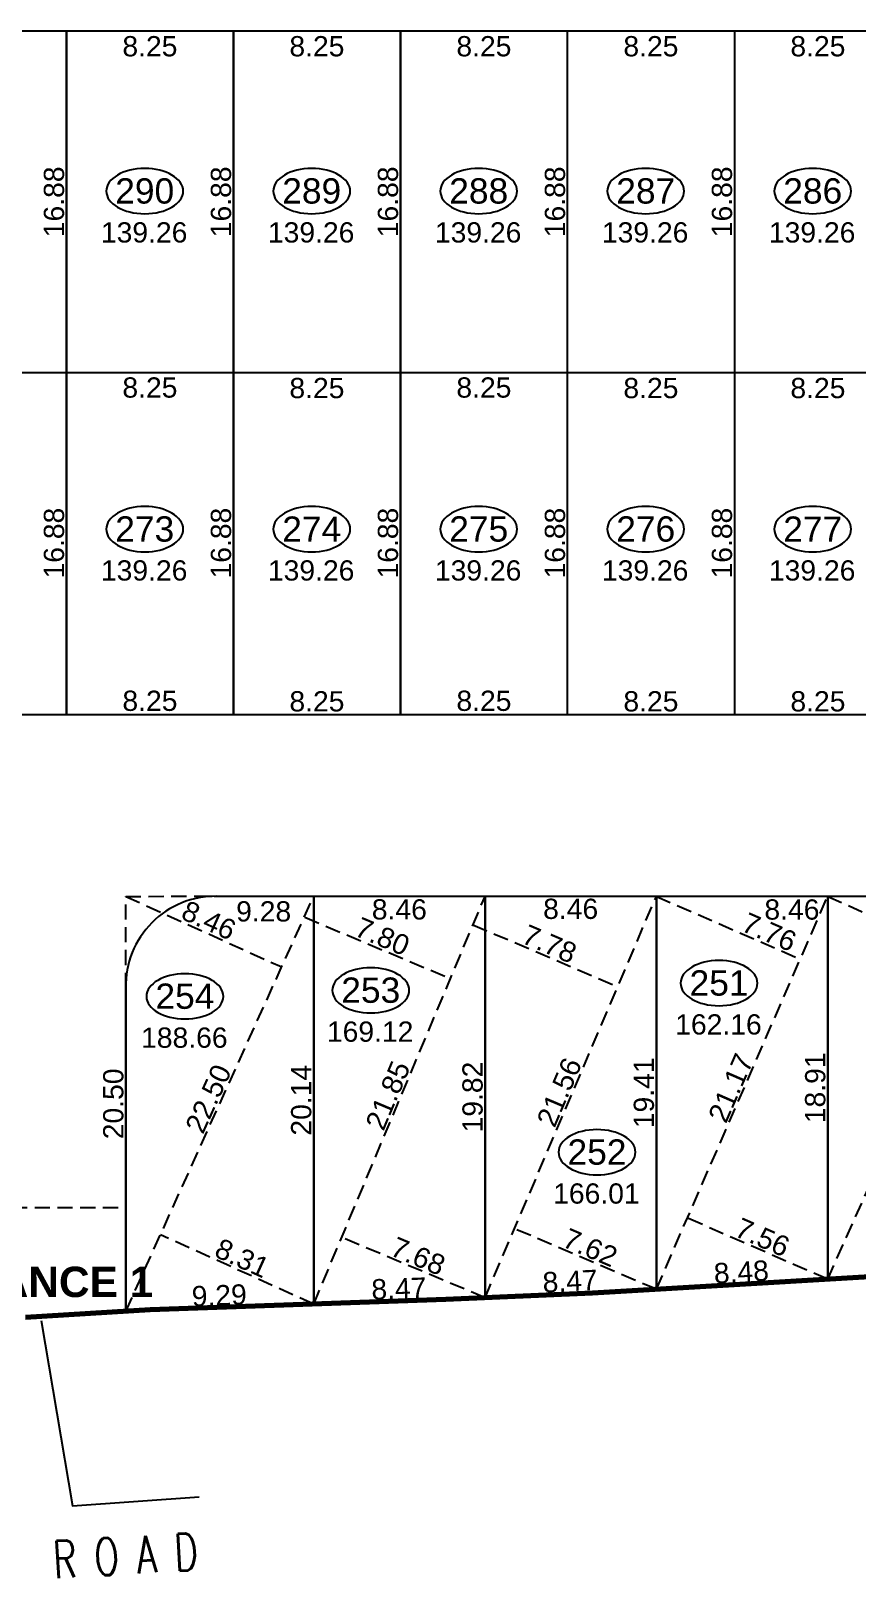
# Model space of a CAD drawing. Header units: millimetres. Extents: x 9625 to 10808, y -1607 to -1252.
# Drawn here: x 10360.6 to 10401.4, y -1500.7 to -1424.3 of the extents above; entities that cross this region are included whole.
import ezdxf

# ---------------------------------------------------------------- set-up
doc = ezdxf.new("R2010")
doc.units = ezdxf.units.MM
doc.header["$LTSCALE"] = 3
doc.header["$MEASUREMENT"] = 0
doc.header["$PDMODE"] = 35
doc.header["$PDSIZE"] = 1
doc.linetypes.add('1', pattern=[0])
doc.linetypes.add('HIDDEN', pattern=[0.375, 0.25, -0.125])
doc.layers.get('0').update_dxf_attribs({"linetype": '1'})
doc.layers.get('Defpoints').update_dxf_attribs({"linetype": 'HIDDEN'})
for name, color, linetype in [('DIM', 8, 'HIDDEN'), ('DIM1', 8, 'Continuous'), ('NAME', 7, 'Continuous'), ('PLOT TEXT', 3, 'Continuous'), ('Text', 3, 'Continuous'), ('WALL', 6, 'Continuous')]:
    doc.layers.add(name, color=color, linetype=linetype)
doc.styles.add('ARIAL', font='arial.ttf')
doc.styles.add('ROMANS', font='romans__.ttf', dxfattribs={"width": 0.75})
doc.styles.get("Standard").update_dxf_attribs({"font": 'arial.ttf'})
doc.dimstyles.new('ISO-25', dxfattribs={"dimtxt": 1, "dimasz": 1, "dimexe": 0, "dimexo": 0, "dimgap": 0.1, "dimtad": 1, "dimzin": 0, "dimdsep": 46, "dimtxsty": 'Standard', "dimblk": 'NONE', "dimcen": 2.5, "dimse1": 1, "dimse2": 1, "dimclrd": 256, "dimclre": 256, "dimclrt": 3, "dimadec": 0, "dimazin": 0, "dimtfac": 1, "dimtmove": 0, "dimatfit": 3, "dimfxl": 1, "dimarcsym": 0})
doc.dimstyles.get("Standard").update_dxf_attribs({"dimtxt": 1, "dimasz": 0, "dimexe": 0, "dimexo": 0, "dimgap": 0.1, "dimtad": 1, "dimzin": 0, "dimdsep": 46, "dimtxsty": 'Standard', "dimcen": 0, "dimse1": 1, "dimse2": 1, "dimsd1": 1, "dimsd2": 1, "dimclrd": 256, "dimclre": 256, "dimclrt": 3, "dimadec": 0, "dimazin": 0, "dimtfac": 1, "dimtix": 1, "dimtofl": 0, "dimtmove": 2, "dimatfit": 3, "dimfxl": 1, "dimtolj": 1, "dimtzin": 0, "dimlwd": -1, "dimlwe": -1, "dimarcsym": 0})

# ---------------------------------------------------------------- blocks, each defined once
blk = doc.blocks.new('*D339')
at = {"layer": 'Defpoints', "color": 0}
for p in [(10366.977, -1483.782), (10366.977, -1483.782), (10374.546, -1487.21)]:
    blk.add_point(p, dxfattribs=at)
at = {"layer": 'DIM', "lineweight": -2}
blk.add_line((10374.546, -1487.21), (10366.977, -1483.782), dxfattribs=at)
at = {"layer": 'DIM', "color": 3, "insert": (10371.014, -1484.939), "char_height": 1, "attachment_point": 5, "rotation": 335.63712}
blk.add_mtext('8.31', dxfattribs=at)
blk = doc.blocks.new('_None')
blk = doc.blocks.new('*D338')
at = {"layer": 'Defpoints', "color": 0}
for p in [(10365.263, -1467.07), (10372.965, -1470.559), (10372.965, -1470.559)]:
    blk.add_point(p, dxfattribs=at)
at = {"layer": 'DIM', "lineweight": -2}
blk.add_line((10365.263, -1467.07), (10372.965, -1470.559), dxfattribs=at)
at = {"layer": 'DIM', "color": 3, "insert": (10369.366, -1468.258), "char_height": 1, "attachment_point": 5, "rotation": 335.63712}
blk.add_mtext('8.46', dxfattribs=at)
blk = doc.blocks.new('*D337')
at = {"layer": 'Defpoints', "color": 0}
for p in [(10374.546, -1467.068), (10374.546, -1467.068), (10365.263, -1487.569)]:
    blk.add_point(p, dxfattribs=at)
at = {"layer": 'DIM', "lineweight": -2}
blk.add_line((10365.263, -1487.569), (10374.546, -1467.068), dxfattribs=at)
at = {"layer": 'DIM', "color": 3, "insert": (10369.348, -1477.067), "char_height": 1, "attachment_point": 5, "rotation": 65.63712}
blk.add_mtext('22.50', dxfattribs=at)
blk = doc.blocks.new('*D336')
at = {"layer": 'Defpoints', "color": 0}
for p in [(10374.546, -1467.07), (10381.74, -1470.094), (10381.304, -1471.13)]:
    blk.add_point(p, dxfattribs=at)
at = {"layer": 'DIM', "lineweight": -2}
blk.add_line((10374.111, -1468.106), (10381.304, -1471.13), dxfattribs=at)
at = {"layer": 'DIM', "color": 3, "insert": (10377.944, -1469.055), "char_height": 1, "attachment_point": 5, "rotation": 337.2036}
blk.add_mtext('7.80', dxfattribs=at)
blk = doc.blocks.new('*D335')
at = {"layer": 'Defpoints', "color": 0}
for p in [(10375.929, -1483.919), (10375.929, -1483.919), (10383.01, -1486.895)]:
    blk.add_point(p, dxfattribs=at)
at = {"layer": 'DIM', "lineweight": -2}
blk.add_line((10383.01, -1486.895), (10375.929, -1483.919), dxfattribs=at)
at = {"layer": 'DIM', "color": 3, "insert": (10379.706, -1484.844), "char_height": 1, "attachment_point": 5, "rotation": 337.2036}
blk.add_mtext('7.68', dxfattribs=at)
blk = doc.blocks.new('*D334')
at = {"layer": 'Defpoints', "color": 0}
for p in [(10383.01, -1467.07), (10383.01, -1467.07), (10374.546, -1487.21)]:
    blk.add_point(p, dxfattribs=at)
at = {"layer": 'DIM', "lineweight": -2}
blk.add_line((10374.546, -1487.21), (10383.01, -1467.07), dxfattribs=at)
at = {"layer": 'DIM', "color": 3, "insert": (10378.215, -1476.904), "char_height": 1, "attachment_point": 5, "rotation": 67.2036}
blk.add_mtext('21.85', dxfattribs=at)
blk = doc.blocks.new('*D333')
at = {"layer": 'Defpoints', "color": 0}
for p in [(10384.466, -1483.485), (10384.466, -1483.485), (10391.474, -1486.477)]:
    blk.add_point(p, dxfattribs=at)
at = {"layer": 'DIM', "lineweight": -2}
blk.add_line((10391.474, -1486.477), (10384.466, -1483.485), dxfattribs=at)
at = {"layer": 'DIM', "color": 3, "insert": (10388.21, -1484.42), "char_height": 1, "attachment_point": 5, "rotation": 336.8799}
blk.add_mtext('7.62', dxfattribs=at)
blk = doc.blocks.new('*D332')
at = {"layer": 'Defpoints', "color": 0}
for p in [(10383.01, -1467.07), (10390.169, -1470.127), (10389.571, -1471.529)]:
    blk.add_point(p, dxfattribs=at)
at = {"layer": 'DIM', "lineweight": -2}
blk.add_line((10382.412, -1468.472), (10389.571, -1471.529), dxfattribs=at)
at = {"layer": 'DIM', "color": 3, "insert": (10386.197, -1469.424), "char_height": 1, "attachment_point": 5, "rotation": 336.8799}
blk.add_mtext('7.78', dxfattribs=at)
blk = doc.blocks.new('*D331')
at = {"layer": 'Defpoints', "color": 0}
for p in [(10391.474, -1467.07), (10391.474, -1467.07), (10383.01, -1486.895)]:
    blk.add_point(p, dxfattribs=at)
at = {"layer": 'DIM', "lineweight": -2}
blk.add_line((10383.01, -1486.895), (10391.474, -1467.07), dxfattribs=at)
at = {"layer": 'DIM', "color": 3, "insert": (10386.681, -1476.743), "char_height": 1, "attachment_point": 5, "rotation": 66.8799}
blk.add_mtext('21.56', dxfattribs=at)
blk = doc.blocks.new('*D1943')
at = {"layer": 'Defpoints', "color": 0}
for p in [(10391.474, -1467.07), (10398.586, -1470.172), (10398.586, -1470.172)]:
    blk.add_point(p, dxfattribs=at)
at = {"layer": 'DIM', "lineweight": -2}
blk.add_line((10391.474, -1467.07), (10398.586, -1470.172), dxfattribs=at)
at = {"layer": 'DIM', "color": 3, "insert": (10397.056, -1468.839), "char_height": 1, "attachment_point": 5, "rotation": 336.43581}
blk.add_mtext('7.76', dxfattribs=at)
blk = doc.blocks.new('*D329')
at = {"layer": 'Defpoints', "color": 0}
for p in [(10393.009, -1482.96), (10393.009, -1482.96), (10399.939, -1485.983)]:
    blk.add_point(p, dxfattribs=at)
at = {"layer": 'DIM', "lineweight": -2}
blk.add_line((10399.939, -1485.983), (10393.009, -1482.96), dxfattribs=at)
at = {"layer": 'DIM', "color": 3, "insert": (10396.718, -1483.912), "char_height": 1, "attachment_point": 5, "rotation": 336.43581}
blk.add_mtext('7.56', dxfattribs=at)
blk = doc.blocks.new('*D328')
at = {"layer": 'Defpoints', "color": 0}
for p in [(10399.939, -1467.07), (10399.939, -1467.07), (10391.474, -1486.477)]:
    blk.add_point(p, dxfattribs=at)
at = {"layer": 'DIM', "lineweight": -2}
blk.add_line((10391.474, -1486.477), (10399.939, -1467.07), dxfattribs=at)
at = {"layer": 'DIM', "color": 3, "insert": (10395.155, -1476.533), "char_height": 1, "attachment_point": 5, "rotation": 66.43581}
blk.add_mtext('21.17', dxfattribs=at)
blk = doc.blocks.new('*D327')
at = {"layer": 'Defpoints', "color": 0}
for p in [(10399.939, -1467.07), (10406.991, -1470.226), (10406.991, -1470.226)]:
    blk.add_point(p, dxfattribs=at)
at = {"layer": 'DIM', "lineweight": -2}
blk.add_line((10399.939, -1467.07), (10406.991, -1470.226), dxfattribs=at)
at = {"layer": 'DIM', "color": 3, "insert": (10403.714, -1468.091), "char_height": 1, "attachment_point": 5, "rotation": 335.89082}
blk.add_mtext('7.73', dxfattribs=at)
blk = doc.blocks.new('*D325')
at = {"layer": 'Defpoints', "color": 0}
for p in [(10408.403, -1467.069), (10408.404, -1467.069), (10399.939, -1485.983)]:
    blk.add_point(p, dxfattribs=at)
at = {"layer": 'DIM', "lineweight": -2}
blk.add_line((10399.939, -1485.983), (10408.404, -1467.069), dxfattribs=at)
at = {"layer": 'DIM', "color": 3, "insert": (10403.614, -1476.277), "char_height": 1, "attachment_point": 5, "rotation": 65.89082}
blk.add_mtext('20.72', dxfattribs=at)
blk = doc.blocks.new('*D123')
at = {"layer": 'Defpoints', "color": 0}
for p in [(10399.939, -1485.983), (10408.403, -1485.491), (10408.403, -1485.491)]:
    blk.add_point(p, dxfattribs=at)
at = {"layer": 'DIM1', "color": 3, "insert": (10404.136, -1485.127), "char_height": 1, "attachment_point": 5, "rotation": 3.32417}
blk.add_mtext('\\A1;8.48', dxfattribs=at)
blk = doc.blocks.new('*D122')
at = {"layer": 'Defpoints', "color": 0}
for p in [(10399.939, -1485.983), (10399.939, -1485.983), (10391.474, -1486.477)]:
    blk.add_point(p, dxfattribs=at)
at = {"layer": 'DIM1', "color": 3, "insert": (10395.671, -1485.621), "char_height": 1, "attachment_point": 5, "rotation": 3.34474}
blk.add_mtext('\\A1;8.48', dxfattribs=at)
blk = doc.blocks.new('*D121')
at = {"layer": 'Defpoints', "color": 0}
for p in [(10391.474, -1486.477), (10391.474, -1486.477), (10383.01, -1486.895)]:
    blk.add_point(p, dxfattribs=at)
at = {"layer": 'DIM1', "color": 3, "insert": (10387.212, -1486.077), "char_height": 1, "attachment_point": 5, "rotation": 2.82672}
blk.add_mtext('\\A1;8.47', dxfattribs=at)
blk = doc.blocks.new('*D120')
at = {"layer": 'Defpoints', "color": 0}
for p in [(10374.546, -1487.21), (10383.01, -1486.895), (10383.01, -1486.895)]:
    blk.add_point(p, dxfattribs=at)
at = {"layer": 'DIM1', "color": 3, "insert": (10378.755, -1486.443), "char_height": 1, "attachment_point": 5, "rotation": 2.12666}
blk.add_mtext('\\A1;8.47', dxfattribs=at)
blk = doc.blocks.new('*D119')
at = {"layer": 'Defpoints', "color": 0}
for p in [(10365.263, -1487.569), (10374.546, -1487.21), (10374.546, -1487.21)]:
    blk.add_point(p, dxfattribs=at)
at = {"layer": 'DIM1', "color": 3, "insert": (10369.881, -1486.779), "char_height": 1, "attachment_point": 5, "rotation": 2.21344}
blk.add_mtext('\\A1;9.29', dxfattribs=at)
blk = doc.blocks.new('*D118')
at = {"layer": 'Defpoints', "color": 0}
for p in [(10365.263, -1467.07), (10365.263, -1487.569), (10365.263, -1487.569)]:
    blk.add_point(p, dxfattribs=at)
at = {"layer": 'DIM1', "color": 3, "insert": (10364.652, -1477.319), "char_height": 1, "attachment_point": 5, "rotation": 90}
blk.add_mtext('\\A1;20.50', dxfattribs=at)
blk = doc.blocks.new('*D117')
at = {"layer": 'Defpoints', "color": 0}
for p in [(10374.546, -1467.07), (10374.546, -1487.21), (10374.546, -1487.21)]:
    blk.add_point(p, dxfattribs=at)
at = {"layer": 'DIM1', "color": 3, "insert": (10373.935, -1477.14), "char_height": 1, "attachment_point": 5, "rotation": 90}
blk.add_mtext('\\A1;20.14', dxfattribs=at)
blk = doc.blocks.new('*D116')
at = {"layer": 'Defpoints', "color": 0}
for p in [(10383.01, -1467.07), (10383.01, -1486.895), (10383.01, -1486.895)]:
    blk.add_point(p, dxfattribs=at)
at = {"layer": 'DIM1', "color": 3, "insert": (10382.4, -1476.983), "char_height": 1, "attachment_point": 5, "rotation": 90}
blk.add_mtext('\\A1;19.82', dxfattribs=at)
blk = doc.blocks.new('*D115')
at = {"layer": 'Defpoints', "color": 0}
for p in [(10391.474, -1467.07), (10391.474, -1486.477), (10391.474, -1486.477)]:
    blk.add_point(p, dxfattribs=at)
at = {"layer": 'DIM1', "color": 3, "insert": (10390.864, -1476.774), "char_height": 1, "attachment_point": 5, "rotation": 90}
blk.add_mtext('\\A1;19.41', dxfattribs=at)
blk = doc.blocks.new('*D114')
at = {"layer": 'Defpoints', "color": 0}
for p in [(10399.939, -1467.07), (10399.939, -1485.983), (10399.939, -1485.983)]:
    blk.add_point(p, dxfattribs=at)
at = {"layer": 'DIM1', "color": 3, "insert": (10399.328, -1476.527), "char_height": 1, "attachment_point": 5, "rotation": 90}
blk.add_mtext('\\A1;18.91', dxfattribs=at)
blk = doc.blocks.new('*D1945')
at = {"layer": 'Defpoints', "color": 0}
for p in [(10399.939, -1467.069), (10408.403, -1467.069), (10408.403, -1467.07)]:
    blk.add_point(p, dxfattribs=at)
at = {"layer": 'DIM1', "color": 3, "insert": (10406.78, -1467.729), "char_height": 1, "attachment_point": 5, "rotation": 359.98807}
blk.add_mtext('\\A1;8.46', dxfattribs=at)
blk = doc.blocks.new('*D1944')
at = {"layer": 'Defpoints', "color": 0}
for p in [(10391.474, -1467.069), (10399.939, -1467.07), (10399.939, -1467.07)]:
    blk.add_point(p, dxfattribs=at)
at = {"layer": 'DIM1', "color": 3, "insert": (10398.172, -1467.727), "char_height": 1, "attachment_point": 5, "rotation": 359.98738}
blk.add_mtext('\\A1;8.46', dxfattribs=at)
blk = doc.blocks.new('*D87')
at = {"layer": 'Defpoints', "color": 0}
for p in [(10383.01, -1467.07), (10391.474, -1467.069), (10391.474, -1467.07)]:
    blk.add_point(p, dxfattribs=at)
at = {"layer": 'DIM1', "color": 3, "insert": (10387.242, -1467.693), "char_height": 1, "attachment_point": 5}
blk.add_mtext('\\A1;8.46', dxfattribs=at)
blk = doc.blocks.new('*D86')
at = {"layer": 'Defpoints', "color": 0}
for p in [(10374.546, -1467.07), (10383.01, -1467.07), (10383.01, -1467.07)]:
    blk.add_point(p, dxfattribs=at)
at = {"layer": 'DIM1', "color": 3, "insert": (10378.778, -1467.721), "char_height": 1, "attachment_point": 5}
blk.add_mtext('\\A1;8.46', dxfattribs=at)
blk = doc.blocks.new('*D85')
at = {"layer": 'Defpoints', "color": 0}
for p in [(10365.263, -1467.068), (10374.546, -1467.07), (10374.546, -1467.07)]:
    blk.add_point(p, dxfattribs=at)
at = {"layer": 'DIM1', "color": 3, "insert": (10372.075, -1467.819), "char_height": 1, "attachment_point": 5, "rotation": 359.98653}
blk.add_mtext('\\A1;9.28', dxfattribs=at)
blk = doc.blocks.new('*D57')
at = {"layer": 'Defpoints', "color": 0}
for p in [(10362.332, -1424.331), (10362.332, -1424.331), (10362.332, -1441.211)]:
    blk.add_point(p, dxfattribs=at)
at = {"layer": 'DIM1', "color": 3, "insert": (10361.721, -1432.771), "char_height": 1, "attachment_point": 5, "rotation": 90}
blk.add_mtext('\\A1;16.88', dxfattribs=at)
blk = doc.blocks.new('*D56')
at = {"layer": 'Defpoints', "color": 0}
for p in [(10362.331, -1441.185), (10362.332, -1441.185), (10362.331, -1458.065)]:
    blk.add_point(p, dxfattribs=at)
at = {"layer": 'DIM1', "color": 3, "insert": (10361.721, -1449.625), "char_height": 1, "attachment_point": 5, "rotation": 90}
blk.add_mtext('\\A1;16.88', dxfattribs=at)
blk = doc.blocks.new('*D55')
at = {"layer": 'Defpoints', "color": 0}
for p in [(10370.582, -1424.331), (10370.582, -1424.331), (10370.582, -1441.211)]:
    blk.add_point(p, dxfattribs=at)
at = {"layer": 'DIM1', "color": 3, "insert": (10369.971, -1432.771), "char_height": 1, "attachment_point": 5, "rotation": 90}
blk.add_mtext('\\A1;16.88', dxfattribs=at)
blk = doc.blocks.new('*D54')
at = {"layer": 'Defpoints', "color": 0}
for p in [(10370.581, -1441.185), (10370.582, -1441.185), (10370.581, -1458.065)]:
    blk.add_point(p, dxfattribs=at)
at = {"layer": 'DIM1', "color": 3, "insert": (10369.971, -1449.625), "char_height": 1, "attachment_point": 5, "rotation": 90}
blk.add_mtext('\\A1;16.88', dxfattribs=at)
blk = doc.blocks.new('*D53')
at = {"layer": 'Defpoints', "color": 0}
for p in [(10378.832, -1424.331), (10378.832, -1424.331), (10378.832, -1441.211)]:
    blk.add_point(p, dxfattribs=at)
at = {"layer": 'DIM1', "color": 3, "insert": (10378.221, -1432.771), "char_height": 1, "attachment_point": 5, "rotation": 90}
blk.add_mtext('\\A1;16.88', dxfattribs=at)
blk = doc.blocks.new('*D52')
at = {"layer": 'Defpoints', "color": 0}
for p in [(10378.831, -1441.185), (10378.832, -1441.185), (10378.831, -1458.065)]:
    blk.add_point(p, dxfattribs=at)
at = {"layer": 'DIM1', "color": 3, "insert": (10378.221, -1449.625), "char_height": 1, "attachment_point": 5, "rotation": 90}
blk.add_mtext('\\A1;16.88', dxfattribs=at)
blk = doc.blocks.new('*D51')
at = {"layer": 'Defpoints', "color": 0}
for p in [(10387.082, -1424.331), (10387.082, -1424.331), (10387.082, -1441.211)]:
    blk.add_point(p, dxfattribs=at)
at = {"layer": 'DIM1', "color": 3, "insert": (10386.471, -1432.771), "char_height": 1, "attachment_point": 5, "rotation": 90}
blk.add_mtext('\\A1;16.88', dxfattribs=at)
blk = doc.blocks.new('*D50')
at = {"layer": 'Defpoints', "color": 0}
for p in [(10387.081, -1441.185), (10387.082, -1441.185), (10387.081, -1458.065)]:
    blk.add_point(p, dxfattribs=at)
at = {"layer": 'DIM1', "color": 3, "insert": (10386.471, -1449.625), "char_height": 1, "attachment_point": 5, "rotation": 90}
blk.add_mtext('\\A1;16.88', dxfattribs=at)
blk = doc.blocks.new('*D49')
at = {"layer": 'Defpoints', "color": 0}
for p in [(10395.332, -1424.331), (10395.332, -1424.331), (10395.332, -1441.211)]:
    blk.add_point(p, dxfattribs=at)
at = {"layer": 'DIM1', "color": 3, "insert": (10394.721, -1432.771), "char_height": 1, "attachment_point": 5, "rotation": 90}
blk.add_mtext('\\A1;16.88', dxfattribs=at)
blk = doc.blocks.new('*D48')
at = {"layer": 'Defpoints', "color": 0}
for p in [(10395.331, -1441.185), (10395.332, -1441.185), (10395.331, -1458.065)]:
    blk.add_point(p, dxfattribs=at)
at = {"layer": 'DIM1', "color": 3, "insert": (10394.721, -1449.625), "char_height": 1, "attachment_point": 5, "rotation": 90}
blk.add_mtext('\\A1;16.88', dxfattribs=at)
blk = doc.blocks.new('*D45')
at = {"layer": 'Defpoints', "color": 0}
for p in [(10395.331, -1441.211), (10403.581, -1441.211), (10403.581, -1441.211)]:
    blk.add_point(p, dxfattribs=at)
at = {"layer": 'DIM1', "color": 3, "insert": (10399.456, -1441.973), "char_height": 1, "attachment_point": 5}
blk.add_mtext('\\A1;8.25', dxfattribs=at)
blk = doc.blocks.new('*D44')
at = {"layer": 'Defpoints', "color": 0}
for p in [(10395.332, -1458.116), (10403.582, -1458.116), (10403.582, -1458.116)]:
    blk.add_point(p, dxfattribs=at)
at = {"layer": 'DIM1', "color": 3, "insert": (10399.457, -1457.445), "char_height": 1, "attachment_point": 5}
blk.add_mtext('\\A1;8.25', dxfattribs=at)
blk = doc.blocks.new('*D43')
at = {"layer": 'Defpoints', "color": 0}
for p in [(10387.081, -1441.211), (10395.331, -1441.211), (10395.331, -1441.211)]:
    blk.add_point(p, dxfattribs=at)
at = {"layer": 'DIM1', "color": 3, "insert": (10391.206, -1441.973), "char_height": 1, "attachment_point": 5}
blk.add_mtext('\\A1;8.25', dxfattribs=at)
blk = doc.blocks.new('*D42')
at = {"layer": 'Defpoints', "color": 0}
for p in [(10387.082, -1458.116), (10395.332, -1458.116), (10395.332, -1458.116)]:
    blk.add_point(p, dxfattribs=at)
at = {"layer": 'DIM1', "color": 3, "insert": (10391.207, -1457.445), "char_height": 1, "attachment_point": 5}
blk.add_mtext('\\A1;8.25', dxfattribs=at)
blk = doc.blocks.new('*D41')
at = {"layer": 'Defpoints', "color": 0}
for p in [(10378.831, -1441.185), (10387.081, -1441.185), (10387.081, -1441.185)]:
    blk.add_point(p, dxfattribs=at)
at = {"layer": 'DIM1', "color": 3, "insert": (10382.956, -1441.947), "char_height": 1, "attachment_point": 5}
blk.add_mtext('\\A1;8.25', dxfattribs=at)
blk = doc.blocks.new('*D40')
at = {"layer": 'Defpoints', "color": 0}
for p in [(10378.832, -1458.091), (10387.082, -1458.091), (10387.082, -1458.091)]:
    blk.add_point(p, dxfattribs=at)
at = {"layer": 'DIM1', "color": 3, "insert": (10382.957, -1457.419), "char_height": 1, "attachment_point": 5}
blk.add_mtext('\\A1;8.25', dxfattribs=at)
blk = doc.blocks.new('*D39')
at = {"layer": 'Defpoints', "color": 0}
for p in [(10370.581, -1441.211), (10378.831, -1441.211), (10378.831, -1441.211)]:
    blk.add_point(p, dxfattribs=at)
at = {"layer": 'DIM1', "color": 3, "insert": (10374.706, -1441.973), "char_height": 1, "attachment_point": 5}
blk.add_mtext('\\A1;8.25', dxfattribs=at)
blk = doc.blocks.new('*D38')
at = {"layer": 'Defpoints', "color": 0}
for p in [(10370.582, -1458.116), (10378.832, -1458.116), (10378.832, -1458.116)]:
    blk.add_point(p, dxfattribs=at)
at = {"layer": 'DIM1', "color": 3, "insert": (10374.707, -1457.445), "char_height": 1, "attachment_point": 5}
blk.add_mtext('\\A1;8.25', dxfattribs=at)
blk = doc.blocks.new('*D37')
at = {"layer": 'Defpoints', "color": 0}
for p in [(10362.331, -1441.185), (10370.581, -1441.185), (10370.581, -1441.185)]:
    blk.add_point(p, dxfattribs=at)
at = {"layer": 'DIM1', "color": 3, "insert": (10366.456, -1441.947), "char_height": 1, "attachment_point": 5}
blk.add_mtext('\\A1;8.25', dxfattribs=at)
blk = doc.blocks.new('*D36')
at = {"layer": 'Defpoints', "color": 0}
for p in [(10362.332, -1458.091), (10370.582, -1458.091), (10370.582, -1458.091)]:
    blk.add_point(p, dxfattribs=at)
at = {"layer": 'DIM1', "color": 3, "insert": (10366.457, -1457.419), "char_height": 1, "attachment_point": 5}
blk.add_mtext('\\A1;8.25', dxfattribs=at)
blk = doc.blocks.new('*D35')
at = {"layer": 'Defpoints', "color": 0}
for p in [(10354.081, -1441.185), (10362.331, -1441.185), (10362.331, -1441.185)]:
    blk.add_point(p, dxfattribs=at)
at = {"layer": 'DIM1', "color": 3, "insert": (10358.206, -1441.947), "char_height": 1, "attachment_point": 5}
blk.add_mtext('\\A1;8.25', dxfattribs=at)
blk = doc.blocks.new('*D34')
at = {"layer": 'Defpoints', "color": 0}
for p in [(10354.082, -1458.091), (10362.332, -1458.091), (10362.332, -1458.091)]:
    blk.add_point(p, dxfattribs=at)
at = {"layer": 'DIM1', "color": 3, "insert": (10358.207, -1457.419), "char_height": 1, "attachment_point": 5}
blk.add_mtext('\\A1;8.25', dxfattribs=at)
blk = doc.blocks.new('*D16')
at = {"layer": 'Defpoints', "color": 0}
for p in [(10395.331, -1424.331), (10403.581, -1424.331), (10403.581, -1424.331)]:
    blk.add_point(p, dxfattribs=at)
at = {"layer": 'DIM1', "color": 3, "insert": (10399.456, -1425.093), "char_height": 1, "attachment_point": 5}
blk.add_mtext('\\A1;8.25', dxfattribs=at)
blk = doc.blocks.new('*D15')
at = {"layer": 'Defpoints', "color": 0}
for p in [(10387.081, -1424.331), (10395.331, -1424.331), (10395.331, -1424.331)]:
    blk.add_point(p, dxfattribs=at)
at = {"layer": 'DIM1', "color": 3, "insert": (10391.206, -1425.093), "char_height": 1, "attachment_point": 5}
blk.add_mtext('\\A1;8.25', dxfattribs=at)
blk = doc.blocks.new('*D14')
at = {"layer": 'Defpoints', "color": 0}
for p in [(10378.831, -1424.331), (10387.081, -1424.331), (10387.081, -1424.331)]:
    blk.add_point(p, dxfattribs=at)
at = {"layer": 'DIM1', "color": 3, "insert": (10382.956, -1425.093), "char_height": 1, "attachment_point": 5}
blk.add_mtext('\\A1;8.25', dxfattribs=at)
blk = doc.blocks.new('*D13')
at = {"layer": 'Defpoints', "color": 0}
for p in [(10370.581, -1424.331), (10378.831, -1424.331), (10378.831, -1424.331)]:
    blk.add_point(p, dxfattribs=at)
at = {"layer": 'DIM1', "color": 3, "insert": (10374.706, -1425.093), "char_height": 1, "attachment_point": 5}
blk.add_mtext('\\A1;8.25', dxfattribs=at)
blk = doc.blocks.new('*D12')
at = {"layer": 'Defpoints', "color": 0}
for p in [(10362.331, -1424.331), (10370.581, -1424.331), (10370.581, -1424.331)]:
    blk.add_point(p, dxfattribs=at)
at = {"layer": 'DIM1', "color": 3, "insert": (10366.456, -1425.093), "char_height": 1, "attachment_point": 5}
blk.add_mtext('\\A1;8.25', dxfattribs=at)
blk = doc.blocks.new('*D11')
at = {"layer": 'Defpoints', "color": 0}
for p in [(10354.081, -1424.331), (10362.331, -1424.331), (10362.331, -1424.331)]:
    blk.add_point(p, dxfattribs=at)
at = {"layer": 'DIM1', "color": 3, "insert": (10358.206, -1425.093), "char_height": 1, "attachment_point": 5}
blk.add_mtext('\\A1;8.25', dxfattribs=at)

msp = doc.modelspace()

# ---------------------------------------------------------------- linework, layer by layer
at = {"color": 3, "lineweight": 25, "elevation": -0.4926}
msp.add_lwpolyline([(10361.0759, -1488.0211), (10362.6234, -1497.1722), (10368.8823, -1496.7294)], dxfattribs=at)
at = {"layer": 'DIM'}
msp.add_line((10356.2627, -1482.4336), (10365.2627, -1482.4336), dxfattribs=at)
at = {"layer": 'PLOT TEXT', "extrusion": (0, 0, -1)}
for centre in [(10366.1999, -1432.2408), (10374.4499, -1432.2408), (10382.6999, -1432.2408), (10390.9499, -1432.2408), (10399.1999, -1432.2408), (10366.1999, -1448.9362), (10374.4499, -1448.9362), (10382.6999, -1448.9362), (10390.9499, -1448.9362), (10399.1999, -1448.9362), (10377.3653, -1471.7127), (10394.5717, -1471.3566), (10368.185, -1472.0096), (10388.5422, -1479.7074)]:
    msp.add_ellipse(centre, major_axis=(1.9004, 0), ratio=0.5882805, dxfattribs=at)
at = {"layer": 'WALL', "lineweight": 25}
for p, q in [((10279.8314, -1424.331), (10436.1384, -1424.331)), ((10362.3314, -1424.331), (10362.3314, -1458.091)), ((10362.3314, -1458.091), (10362.3314, -1424.331)), ((10370.5814, -1424.331), (10370.5814, -1458.091)), ((10370.5814, -1458.091), (10370.5814, -1424.331)), ((10378.8314, -1424.331), (10378.8314, -1458.091)), ((10378.8314, -1458.091), (10378.8314, -1424.331)), ((10387.0814, -1458.091), (10387.0814, -1424.331)), ((10395.3314, -1424.331), (10395.3314, -1458.091)), ((10440.6384, -1441.211), (10279.8314, -1441.211)), ((10279.8313, -1458.091), (10436.1384, -1458.091)), ((10369.6239, -1467.0683), (10572.6982, -1467.0708)), ((10374.5459, -1487.2097), (10374.5459, -1467.0704)), ((10374.5459, -1467.0704), (10374.5459, -1487.2097)), ((10374.5459, -1467.0704), (10374.5459, -1487.2098)), ((10383.0102, -1486.8954), (10383.0102, -1467.0704)), ((10383.0102, -1467.0704), (10383.0102, -1486.8954)), ((10383.0102, -1467.0704), (10383.0102, -1486.8955)), ((10391.4745, -1486.4775), (10391.4745, -1467.0704)), ((10391.4745, -1467.0704), (10391.4745, -1486.4775)), ((10391.4745, -1467.0704), (10391.4745, -1486.4776)), ((10399.9388, -1485.9828), (10399.9388, -1467.0704)), ((10399.9388, -1467.0704), (10399.9388, -1485.9828)), ((10399.9388, -1467.0704), (10399.9388, -1485.9829)), ((10365.2627, -1487.5685), (10365.2627, -1471.3877)), ((10365.2627, -1471.3877), (10365.2627, -1487.5685)), ((10365.2627, -1471.3877), (10365.2627, -1487.5685))]:
    msp.add_line(p, q, dxfattribs=at)
at = {"layer": 'WALL', "linetype": 'HIDDEN', "lineweight": 25}
for p, q in [((10365.2627, -1467.0704), (10369.6239, -1467.0683)), ((10365.2629, -1471.591), (10365.2627, -1467.0704))]:
    msp.add_line(p, q, dxfattribs=at)
at = {"layer": 'WALL', "color": 5, "linetype": 'Continuous', "lineweight": 70}
msp.add_lwpolyline([(10460.7649, -1482.5516), (10443.6989, -1483.5852), (10421.044, -1484.8318), (10413.9754, -1485.1991), (10407.8972, -1485.5177), (10388.316, -1486.6621), (10381.0784, -1486.9804), (10366.4718, -1487.4932), (10360.305, -1487.8774)], dxfattribs=at)
at = {"layer": 'WALL', "lineweight": 25}
msp.add_arc((10369.6934, -1471.4992), 4.4314, 89.101091, 181.186758, dxfattribs=at)

# ---------------------------------------------------------------- texts
at = {"layer": 'NAME', "style": 'ROMANS', "width": 0.7}
msp.add_text('R O A D', height=1.83483, rotation=3.354617, dxfattribs=at).set_placement((10361.7293, -1500.7509, -406.7972))
at = {"layer": 'PLOT TEXT', "linetype": 'Continuous', "attachment_point": 5, "style": 'ARIAL'}
for s, insert, char_height in [('\\A1;290', (10366.1999, -1432.2408), 1.25), ('\\A1;289', (10374.4499, -1432.2408), 1.25), ('\\A1;288', (10382.6999, -1432.2408), 1.25), ('\\A1;287', (10390.9499, -1432.2408), 1.25), ('\\A1;286', (10399.1999, -1432.2408), 1.25), ('\\A1;139.26', (10366.1712, -1434.2863), 1), ('\\A1;139.26', (10374.4212, -1434.2863), 1), ('\\A1;139.26', (10382.6712, -1434.2863), 1), ('\\A1;139.26', (10390.9212, -1434.2863), 1), ('\\A1;139.26', (10399.1712, -1434.2863), 1), ('\\A1;273', (10366.1999, -1448.9362), 1.25), ('\\A1;274', (10374.4499, -1448.9362), 1.25), ('\\A1;275', (10382.6999, -1448.9362), 1.25), ('\\A1;276', (10390.9499, -1448.9362), 1.25), ('\\A1;277', (10399.1999, -1448.9362), 1.25), ('\\A1;139.26', (10366.1712, -1450.9818), 1), ('\\A1;139.26', (10374.4212, -1450.9818), 1), ('\\A1;139.26', (10382.6712, -1450.9818), 1), ('\\A1;139.26', (10390.9212, -1450.9818), 1), ('\\A1;139.26', (10399.1712, -1450.9818), 1), ('\\A1;251', (10394.5717, -1471.3566), 1.25), ('\\A1;254', (10368.185, -1472.0096), 1.25), ('\\A1;253', (10377.3653, -1471.7127), 1.25), ('\\A1;162.16', (10394.543, -1473.4021), 1), ('\\A1;188.66', (10368.1562, -1474.0551), 1), ('\\A1;169.12', (10377.3366, -1473.7583), 1), ('\\A1;252', (10388.5422, -1479.7074), 1.25), ('\\A1;166.01', (10388.5135, -1481.7529), 1)]:
    msp.add_mtext(s, dxfattribs=dict(at, insert=insert, char_height=char_height))
at = {"layer": 'Text', "linetype": 'Continuous', "insert": (10359.9261, -1486.1206), "char_height": 1.5, "attachment_point": 5, "style": 'ARIAL'}
msp.add_mtext('\\A1;\\fArial|b1|i0|c0|p34;ENTRANCE 1', dxfattribs=at)

# ---------------------------------------------------------------- dimensions: what is measured, and where the dimension line sits
at = {"layer": 'DIM'}
for p1, p2, distance, picture, middle in [((10399.9388, -1467.0704), (10406.9908, -1470.2263), 0, '*D327', (10403.7143, -1468.0907)), ((10365.2627, -1487.5685), (10374.5459, -1467.0684), 0, '*D337', (10369.3481, -1477.0666)), ((10365.2627, -1467.0704), (10372.9654, -1470.5586), 0, '*D338', (10369.3659, -1468.2583)), ((10374.5459, -1467.0704), (10381.7395, -1470.0938), -1.1237, '*D336', (10377.9439, -1469.0552)), ((10374.5459, -1487.2097), (10383.0102, -1467.0704), 0, '*D334', (10378.2152, -1476.9035)), ((10383.0102, -1486.8954), (10391.4745, -1467.0704), 0, '*D331', (10386.6808, -1476.7432)), ((10391.4745, -1486.4775), (10399.9388, -1467.0704), 0, '*D328', (10395.1548, -1476.5333)), ((10399.9388, -1485.9828), (10408.4031, -1467.0688), -0.0007, '*D325', (10403.6142, -1476.2767)), ((10399.9388, -1485.9828), (10393.0085, -1482.9602), 0, '*D329', (10396.7178, -1483.9118)), ((10374.5459, -1487.2097), (10366.9772, -1483.7823), 0, '*D339', (10371.0136, -1484.9395)), ((10383.0102, -1486.8954), (10375.9289, -1483.9192), 0, '*D335', (10379.7061, -1484.8444)), ((10391.4745, -1486.4775), (10384.4662, -1483.4853), 0, '*D333', (10388.2101, -1484.4198))]:
    dim = msp.add_aligned_dim(p1=p1, p2=p2, distance=distance, dimstyle='ISO-25', dxfattribs=at)
    dim.commit()
    dim.dimension.update_dxf_attribs({"geometry": picture, "text_midpoint": middle})
for base, p1, p2, angle, picture, middle, dimtype in [((10389.571, -1471.5287), (10383.0102, -1467.0704), (10390.1695, -1470.1271), 336.879904, '*D332', (10385.957, -1469.9857), 129), ((10398.586, -1470.1721), (10391.4745, -1467.0704), (10398.586, -1470.1721), 336.435813, '*D1943', (10396.812, -1469.3984), 161)]:
    dim = msp.add_linear_dim(base=base, p1=p1, p2=p2, angle=angle, dimstyle='ISO-25', dxfattribs=at)
    dim.commit()
    dim.dimension.update_dxf_attribs({"geometry": picture, "text_midpoint": middle, "dimtype": dimtype})
at = {"layer": 'DIM1'}
for base, p1, p2, angle, picture, middle, dimtype in [((10362.3314, -1424.331), (10354.0814, -1424.331), (10362.3314, -1424.331), 0, '*D11', (10358.2064, -1425.0926), 129), ((10370.5814, -1424.331), (10362.3314, -1424.331), (10370.5814, -1424.331), 0, '*D12', (10366.4564, -1425.0926), 129), ((10378.8314, -1424.331), (10370.5814, -1424.331), (10378.8314, -1424.331), 0, '*D13', (10374.7064, -1425.0926), 129), ((10387.0814, -1424.331), (10378.8314, -1424.331), (10387.0814, -1424.331), 0, '*D14', (10382.9564, -1425.0926), 129), ((10395.3314, -1424.331), (10387.0814, -1424.331), (10395.3314, -1424.331), 0, '*D15', (10391.2064, -1425.0926), 129), ((10403.5814, -1424.331), (10395.3314, -1424.331), (10403.5814, -1424.331), 0, '*D16', (10399.4564, -1425.0926), 129), ((10362.3312, -1441.1854), (10354.0812, -1441.1854), (10362.3312, -1441.1854), 0, '*D35', (10358.2062, -1441.9471), 129), ((10370.5812, -1441.1854), (10362.3312, -1441.1854), (10370.5812, -1441.1854), 0, '*D37', (10366.4562, -1441.9471), 129), ((10378.8312, -1441.211), (10370.5812, -1441.211), (10378.8312, -1441.211), 0, '*D39', (10374.7062, -1441.9726), 129), ((10387.0812, -1441.1854), (10378.8312, -1441.1854), (10387.0812, -1441.1854), 0, '*D41', (10382.9562, -1441.9471), 129), ((10395.3312, -1441.211), (10387.0812, -1441.211), (10395.3312, -1441.211), 0, '*D43', (10391.2062, -1441.9726), 129), ((10403.5812, -1441.211), (10395.3312, -1441.211), (10403.5812, -1441.211), 0, '*D45', (10399.4562, -1441.9726), 129), ((10362.3316, -1458.091), (10354.0818, -1458.091), (10362.3316, -1458.091), 0, '*D34', (10358.2067, -1457.4195), 129), ((10370.5816, -1458.091), (10362.3318, -1458.091), (10370.5816, -1458.091), 0, '*D36', (10366.4567, -1457.4195), 129), ((10378.8316, -1458.1165), (10370.5818, -1458.1165), (10378.8316, -1458.1165), 0, '*D38', (10374.7067, -1457.445), 129), ((10387.0816, -1458.091), (10378.8318, -1458.091), (10387.0816, -1458.091), 0, '*D40', (10382.9567, -1457.4195), 129), ((10395.3316, -1458.1165), (10387.0818, -1458.1165), (10395.3316, -1458.1165), 0, '*D42', (10391.2067, -1457.445), 129), ((10403.5816, -1458.1165), (10395.3318, -1458.1165), (10403.5816, -1458.1165), 0, '*D44', (10399.4567, -1457.445), 129), ((10374.5459, -1467.0704), (10365.2627, -1467.0683), (10374.5459, -1467.0704), 359.986532, '*D85', (10372.0754, -1467.8185), 129), ((10383.0102, -1467.0704), (10374.5459, -1467.0704), (10383.0102, -1467.0704), 0, '*D86', (10378.7781, -1467.7209), 129), ((10391.4745, -1467.0686), (10383.0102, -1467.0704), (10391.4745, -1467.0704), 0, '*D87', (10387.2424, -1467.6929), 129), ((10399.9388, -1467.0704), (10391.4745, -1467.0686), (10399.9388, -1467.0704), 359.987379, '*D1944', (10398.172, -1467.7269), 161), ((10408.4031, -1467.0688), (10399.9388, -1467.0687), (10408.4031, -1467.0704), 359.988073, '*D1945', (10406.7799, -1467.7292), 161)]:
    dim = msp.add_linear_dim(base=base, p1=p1, p2=p2, angle=angle, dimstyle='Standard', dxfattribs=at)
    dim.commit()
    dim.dimension.update_dxf_attribs({"geometry": picture, "text_midpoint": middle, "dimtype": dimtype})
for p1, p2, distance, picture, middle in [((10362.3316, -1441.211), (10362.3316, -1424.331), -0.0002, '*D57', (10361.7213, -1432.771)), ((10370.5816, -1441.211), (10370.5816, -1424.331), -0.0002, '*D55', (10369.9713, -1432.771)), ((10378.8316, -1441.211), (10378.8316, -1424.331), -0.0002, '*D53', (10378.2213, -1432.771)), ((10387.0816, -1441.211), (10387.0816, -1424.331), -0.0002, '*D51', (10386.4713, -1432.771)), ((10395.3316, -1441.211), (10395.3316, -1424.331), -0.0002, '*D49', (10394.7213, -1432.771)), ((10362.3314, -1458.0654), (10362.3314, -1441.1854), -0.0002, '*D56', (10361.7211, -1449.6254)), ((10370.5814, -1458.0654), (10370.5814, -1441.1854), -0.0002, '*D54', (10369.9711, -1449.6254)), ((10378.8314, -1458.0654), (10378.8314, -1441.1854), -0.0002, '*D52', (10378.2211, -1449.6254)), ((10387.0814, -1458.0654), (10387.0814, -1441.1854), -0.0002, '*D50', (10386.4711, -1449.6254)), ((10395.3314, -1458.0654), (10395.3314, -1441.1854), -0.0002, '*D48', (10394.7211, -1449.6254)), ((10365.2627, -1467.0704), (10365.2627, -1487.5685), 0, '*D118', (10364.6521, -1477.3195)), ((10374.5459, -1467.0704), (10374.5459, -1487.2097), 0, '*D117', (10373.9354, -1477.1401)), ((10383.01021, -1467.07044), (10383.01021, -1486.89541), 0, '*D116', (10382.39964, -1476.98292)), ((10391.4745, -1467.0704), (10391.4745, -1486.4775), 0, '*D115', (10390.8639, -1476.774)), ((10399.9388, -1467.0704), (10399.9388, -1485.9828), 0, '*D114', (10399.3282, -1476.5266)), ((10399.9388, -1485.9828), (10408.4031, -1485.4912), 0, '*D123', (10404.1355, -1485.1274)), ((10391.4745, -1486.4775), (10399.9388, -1485.9828), 0, '*D122', (10395.671, -1485.6206)), ((10365.2627, -1487.5685), (10374.5459, -1487.2097), 0, '*D119', (10369.8807, -1486.779)), ((10374.5459, -1487.2097), (10383.0102, -1486.8954), -0.0001, '*D120', (10378.7554, -1486.4425)), ((10383.0102, -1486.8954), (10391.4745, -1486.4775), 0, '*D121', (10387.2122, -1486.0766))]:
    dim = msp.add_aligned_dim(p1=p1, p2=p2, distance=distance, dimstyle='Standard', dxfattribs=at)
    dim.commit()
    dim.dimension.update_dxf_attribs({"geometry": picture, "text_midpoint": middle})

doc.saveas('drawing.dxf')
